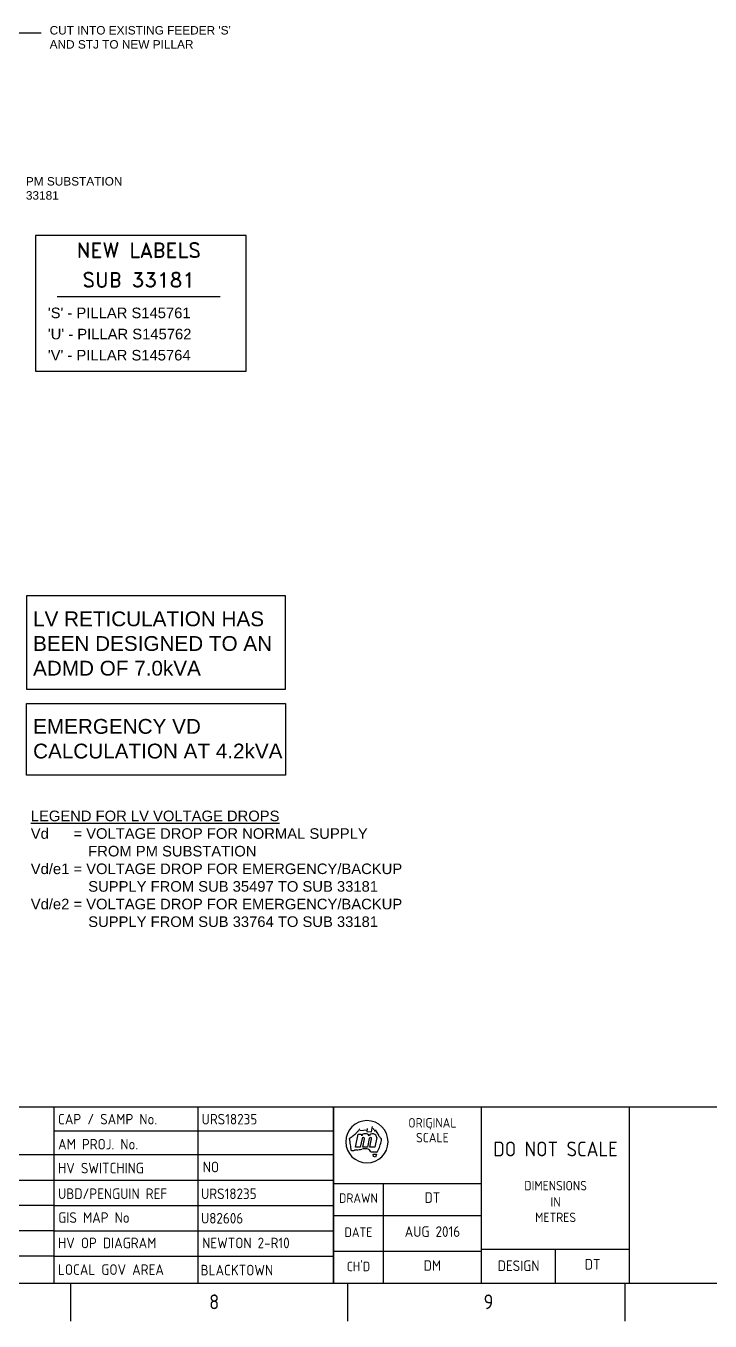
# Paper-space layout 'EE2' of a CAD drawing. Header units: metres, sheet in millimetres. Extents: x -9 to 824, y -5 to 581.
# Drawn here: x 462.6 to 624.3, y -5.4 to 300.8 of the extents above; entities that cross this region are included whole.
import ezdxf
from ezdxf.enums import TextEntityAlignment as Align

# ---------------------------------------------------------------- set-up
doc = ezdxf.new("R2010")
doc.units = ezdxf.units.M
doc.linetypes.add('Cable Exist OH', pattern=[1, 1, 0])
for name, color, linetype in [('NOTE 1TO1000_new', 7, 'Continuous'), ('NOTE 1TO500_NEW', 7, 'Continuous'), ('NOTE_new', 7, 'Continuous'), ('Notes', 7, 'Continuous')]:
    doc.layers.add(name, color=color, linetype=linetype)
doc.styles.add('Elec', font='romand__.ttf')
doc.styles.add('iecISOCP', font='isocp.shx')
doc.styles.get("Standard").update_dxf_attribs({"font": 'arial.ttf'})
doc.dimstyles.get("Standard").update_dxf_attribs({"dimtxt": 0.18, "dimasz": 0.18, "dimexe": 0.18, "dimexo": 0.0625, "dimgap": 0.09, "dimtad": 0, "dimtih": 1, "dimtoh": 1, "dimdec": 4, "dimzin": 0, "dimdsep": 46, "dimtxsty": 'Standard', "dimcen": 0.09, "dimadec": 0, "dimazin": 0, "dimtfac": 1, "dimtdec": 4, "dimtofl": 0, "dimtmove": 0, "dimatfit": 3, "dimfxl": 1, "dimtolj": 1, "dimtzin": 0, "dimarcsym": 0})

# ---------------------------------------------------------------- blocks, each defined once
blk = doc.blocks.new('A1_FRAME_TITLE')
at = {"layer": 'Notes', "color": 3, "linetype": 'Continuous'}
for p, q in [((478.24, 47.62), (478.24, 5.97)), ((544.37, 47.62), (544.37, 5.97)), ((544.37, 41.97), (544.37, 5.97))]:
    blk.add_line(p, q, dxfattribs=at)
at = {"layer": 'Notes', "color": 7}
for p, q in [((512.26, 47.62), (512.26, 5.97)), ((553.35, 41.71), (553.55, 42.96)), ((478.24, 41.97), (544.37, 41.97)), ((549.56, 38.09), (550.17, 41.17)), ((550.17, 41.17), (550.92, 41.17)), ((550.56, 42.05), (552.33, 42.16)), ((551.11, 40.17), (550.7, 38.09)), ((550.92, 41.17), (550.97, 40.77)), ((551.27, 38.09), (551.66, 40.06)), ((552.33, 42.52), (552.22, 41.82)), ((552.22, 41.82), (553.35, 41.71)), ((552.83, 40.17), (552.41, 38.09)), ((552.98, 38.09), (553.37, 40.06)), ((554.57, 40.35), (554.12, 38.09)), ((554.18, 42.18), (555.01, 40.9)), ((567.1, 42.48), (567.3, 42.44)), ((550.7, 38.09), (549.56, 38.09)), ((552.41, 38.09), (551.27, 38.09)), ((554.12, 38.09), (552.98, 38.09)), ((554.62, 36.89), (553.22, 36.97)), ((553.22, 36.97), (554.62, 36.89)), ((554.62, 36.89), (553.22, 36.97)), ((332.81, 36.33), (478.24, 36.33)), ((478.24, 36.33), (544.37, 36.33)), ((553.85, 35.89), (553.78, 36.47)), ((553.78, 36.47), (554.51, 36.47)), ((554.3, 35.74), (553.85, 35.89)), ((554.51, 36.47), (554.3, 35.74)), ((332.78, 30.28), (478.24, 30.28)), ((478.24, 30.33), (544.37, 30.33)), ((556.15, 5.97), (556.15, 29.54)), ((478.24, 24.33), (332.78, 24.33)), ((478.24, 24.33), (544.37, 24.33)), ((544.37, 21.97), (579.37, 21.97)), ((478.24, 18.33), (332.78, 18.33)), ((478.24, 18.33), (544.37, 18.33)), ((478.24, 12.33), (332.78, 12.33)), ((478.24, 12.33), (544.37, 12.33)), ((544.37, 13.47), (579.37, 13.47)), ((596.87, 5.97), (596.87, 13.97))]:
    blk.add_line(p, q, dxfattribs=at)
at = {"layer": 'Notes', "color": 3}
for p, q in [((544.37, 5.97), (544.37, 47.62)), ((579.37, 5.97), (579.37, 47.62)), ((614.37, 5.97), (614.37, 47.62)), ((579.37, 13.97), (614.37, 13.97))]:
    blk.add_line(p, q, dxfattribs=at)
at = {"layer": 'Notes', "color": 7, "linetype": 'Continuous'}
blk.add_line((544.37, 29.54), (579.37, 29.54), dxfattribs=at)
at = {"layer": 'Notes', "linetype": 'Continuous'}
for p, q in [((482.19, 5.97), (482.19, -3.03)), ((547.7, 5.97), (547.7, -3.03)), ((613.21, 5.97), (613.21, -3.03))]:
    blk.add_line(p, q, dxfattribs=at)
at = {"layer": 'Notes', "color": 3, "linetype": 'Continuous', "flags": 128}
for points in [[(123.8, 47.62), (824.37, 47.62)], [(123.8, 5.97), (824.37, 5.97)]]:
    blk.add_lwpolyline(points, dxfattribs=at)
at = {"layer": 'Notes', "color": 7}
for centre, radius, start, end in [((552.27, 39.37), 5, 0, 180), ((542.41, 49.09), 10.59, 302.5841, 308.1576), ((527.29, 35.61), 21.32, 10.3053, 12.3306), ((542.41, 49.09), 10.59, 308.157, 313.7305), ((545.21, 46.16), 6.54, 313.7309, 319.3045), ((545.21, 46.16), 6.54, 319.3047, 324.8782), ((551.87, 40.21), 1.06, 31.7884, 148.2116), ((551.39, 40.11), 0.28, 348.6911, 168.6911), ((553.61, 40.3), 0.961, 2.5982, 150.8098), ((553.1, 40.11), 0.28, 348.6911, 168.6911), ((578.7, 57.06), 28.87, 210.1483, 211.8601), ((477.01, -10.21), 93.25, 33.1096, 33.2341), ((558.55, 42.96), 4.09, 213.1151, 222.4146), ((555.89, 40.53), 0.484, 222.42, 236.4422), ((556.07, 40.81), 0.815, 236.4359, 244.7422), ((553.96, 40.06), 1.76, 347.8434, 354.1409), ((554.11, 40.04), 1.61, 354.1436, 1.0342), ((552.27, 39.37), 5, 180, 0), ((527.29, 35.61), 21.32, 8.2795, 10.3048), ((528.59, 35.8), 20.01, 6.2539, 8.2792), ((528.59, 35.8), 20.01, 4.2291, 6.2543), ((548.72, 39.42), 2.15, 265.1734, 270.0504), ((548.72, 39.51), 2.24, 270.0438, 274.7322), ((548.65, 40.42), 3.15, 274.7358, 283.0812), ((550.47, 32.55), 4.93, 97.7419, 103.0814), ((546.76, 59.88), 22.65, 277.7418, 280.8825), ((551.91, 33.09), 4.63, 85.4613, 100.8824), ((552.2, 36.78), 0.924, 46.5875, 85.4612), ((551.36, 35.89), 2.16, 30.1885, 46.5879), ((554.13, 37.45), 0.75, 311.6083, 321.0792), ((554.18, 37.41), 0.675, 321.0838, 331.5982), ((548.02, 40.74), 7.69, 331.5942, 341.8897), ((542.7, 42.48), 13.29, 341.8901, 347.8434)]:
    blk.add_arc(centre, radius, start, end, dxfattribs=at)
at = {"layer": 'Notes', "color": 7, "style": 'iecISOCP'}
for s, height, p in [('CAP / SAMP No.', 2.5, (479.24, 43.47)), ('AM PROJ. No.', 2.5, (479.24, 37.55)), ('HV SWITCHING', 2.5, (479.24, 31.9)), ('UBD/PENGUIN REF', 2.5, (479.24, 25.84)), ('GIS MAP No', 2.5, (479.29, 20.2)), ('HV OP DIAGRAM', 2.5, (479.24, 14.2)), ('LOCAL GOV AREA', 2.5, (479.24, 7.9)), ('8', 3.5, (514.97, -0.22)), ('9', 3.5, (579.84, -0.22))]:
    blk.add_text(s, height=height, dxfattribs=at).set_placement(p)
for s, height, p in [('ORIGINAL', 2.24, (567.74, 42.73)), ('SCALE', 2.24, (567.74, 39.23)), ('DIMENSIONS', 2.24, (596.87, 27.88)), ('DRAWN', 2.24, (550.26, 24.93)), ('IN', 2.24, (596.87, 24.04)), ('METRES', 2.24, (596.87, 20.38)), ('DATE', 2.24, (550.26, 16.88)), ("CH'D", 2.24, (550.26, 8.77)), ('DESIGN', 2.5, (588.12, 8.81))]:
    blk.add_text(s, height=height, dxfattribs=at).set_placement(p, align=Align.CENTER)
at = {"layer": 'Notes', "insert": (596.84, 37.67), "char_height": 3.5, "width": 29.1, "attachment_point": 5, "style": 'iecISOCP'}
blk.add_mtext('DO NOT SCALE', dxfattribs=at)
at = {"layer": 'Notes', "color": 7, "style": 'iecISOCP'}
for tag, p in [('CAP_NO', (513.19, 43.46)), ('IE_NUM', (513.05, 37.81)), ('REF_No_1', (335.24, 32.31)), ('REF_1', (362.52, 32.31)), ('GEN_WO', (441.71, 31.76)), ('HV_SWITCH', (513.46, 32.16)), ('REF_No_2', (335.24, 26.31)), ('REF_2', (362.52, 26.31)), ('OH_WO', (441.71, 25.81)), ('UBD_REF', (513.05, 25.83)), ('REF_No_3', (335.24, 20.31)), ('REF_3', (362.52, 20.31)), ('UG_WO', (441.71, 20.05)), ('GIS_MAP_No', (513.05, 20.04)), ('REF_No_4', (335.24, 14.31)), ('REF_4', (362.52, 14.31)), ('SUB_WO', (441.71, 13.81)), ('HV_OP_DIAG', (513.33, 14.2)), ('LGA', (512.95, 7.78))]:
    blk.add_attdef(tag, p, '', height=2.5, dxfattribs=at)
at = {"layer": 'Notes', "style": 'iecISOCP'}
for tag, p in [('T1', (684.37, 39.47)), ('T2', (684.37, 34.35)), ('T3', (684.37, 28.92)), ('T4', (684.37, 23.66)), ('T5', (684.37, 18.23)), ('T6', (684.37, 12.97))]:
    blk.add_attdef(tag, text='', height=3.5, dxfattribs=at).set_placement(p, align=Align.CENTER)
at = {"layer": 'Notes', "color": 7, "style": 'iecISOCP'}
for tag, p in [('scale', (567.76, 33.27)), ('DRAWN', (567.76, 24.93)), ('DATE', (567.76, 16.88)), ('DESIGN', (605.62, 9.15))]:
    blk.add_attdef(tag, text='', height=2.5, dxfattribs=at).set_placement(p, align=Align.CENTER)
at = {"layer": 'Notes', "color": 4, "style": 'iecISOCP'}
blk.add_attdef('NUM', text='', height=7, dxfattribs=at).set_placement((792.37, 20.12), align=Align.MIDDLE_CENTER)
at = {"layer": 'Notes', "color": 1, "style": 'iecISOCP'}
blk.add_attdef('REV', text='', height=5, dxfattribs=at).set_placement((820.05, 17.1), align=Align.CENTER)
at = {"layer": 'Notes', "color": 7, "style": 'iecISOCP'}
for tag, p in [('NS', (790.71, 8.12)), ('SHTS', (805.41, 8.12))]:
    blk.add_attdef(tag, text='', height=2.5, dxfattribs=at).set_placement(p, align=Align.MIDDLE)
at = {"layer": 'Notes', "style": 'iecISOCP'}
blk.add_attdef('ExportID', (9.08, 2.39), '', height=2.5, dxfattribs=at)
at = {"layer": 'Notes', "style": 'iecISOCP', "flags": 1}
for tag, p in [('ProjectType', (14.17, -26.8)), ('ProjectNumber', (23.56, -26.82)), ('DrawingNumber', (35.51, -26.8)), ('ProjectDescription', (47.56, -26.83)), ('ExportDate', (60.28, -26.79)), ('ExportUserName', (69.15, -26.8)), ('DesignerCompanyName', (81.48, -26.79)), ('ExportAreaOfInterest', (97.1, -26.81)), ('GIS_SUCCESS', (112, -26.78)), ('CAD_SUCCESS', (121.79, -26.78)), ('DEPOTCODE', (132.11, -26.88)), ('ExportCategories', (140.08, -26.8)), ('Comments', (154.38, -26.88))]:
    blk.add_attdef(tag, p, '', height=1, dxfattribs=at)

psp = doc.layouts.new('EE2')

# ---------------------------------------------------------------- linework, layer by layer
at = {"layer": 'Notes', "color": 7, "lineweight": 30}
psp.add_line((469.97, 236.83), (508.47, 236.83), dxfattribs=at)
at = {"layer": 'Notes'}
psp.add_lwpolyline([(464.86, 219.19), (514.61, 219.19), (514.61, 251.3), (464.86, 251.3)], close=True, dxfattribs=at)
at = {"layer": 'Notes', "color": 7}
for points in [[(462.68, 143.99), (523.96, 143.99), (523.96, 166.06), (462.68, 166.06)], [(462.68, 140.62), (523.96, 140.62), (523.96, 123.68), (462.68, 123.68)]]:
    psp.add_lwpolyline(points, close=True, dxfattribs=at)

# ---------------------------------------------------------------- block references
at = {"layer": 'Notes'}
ref = psp.add_blockref('A1_FRAME_TITLE', (-9.08, -2.39), dxfattribs=at)
ref.add_attrib('DESIGN', 'DT', dxfattribs={"color": 7, "height": 2.5, "style": 'iecISOCP'}).set_placement((596.54, 6.76), align=Align.CENTER)
ref.add_attrib('DRAWN', 'DT', dxfattribs={"color": 7, "height": 2.5, "style": 'iecISOCP'}).set_placement((558.67, 22.54), align=Align.CENTER)
ref.add_attrib('DATE', 'AUG 2016', dxfattribs={"color": 7, "height": 2.5, "style": 'iecISOCP'}).set_placement((558.67, 14.49), align=Align.CENTER)
ref.add_attrib('scale', 'DM', dxfattribs={"color": 7, "height": 2.5, "style": 'iecISOCP'}).set_placement((558.67, 6.47), align=Align.CENTER)
ref.add_attrib('CAP_NO', 'URS18235', (504.11, 41.07), dxfattribs={"color": 7, "height": 2.5, "style": 'iecISOCP'})
ref.add_attrib('HV_SWITCH', 'NO', (504.38, 29.77), dxfattribs={"color": 7, "height": 2.5, "style": 'iecISOCP'})
ref.add_attrib('UBD_REF', 'URS18235', (503.97, 23.44), dxfattribs={"color": 7, "height": 2.5, "style": 'iecISOCP'})
ref.add_attrib('GIS_MAP_No', 'U82606', (503.97, 17.65), dxfattribs={"color": 7, "height": 2.5, "style": 'iecISOCP'})
ref.add_attrib('HV_OP_DIAG', 'NEWTON 2-R10', (504.24, 11.81), dxfattribs={"color": 7, "height": 2.5, "style": 'iecISOCP'})
ref.add_attrib('LGA', 'BLACKTOWN', (503.86, 5.39), dxfattribs={"color": 7, "height": 2.5, "style": 'iecISOCP'})

# ---------------------------------------------------------------- texts
at = {"layer": 'NOTE 1TO1000_new', "lineweight": -3, "ltscale": 0.8, "insert": (462.56, 265.08), "char_height": 2, "width": 73.3513, "attachment_point": 1}
psp.add_mtext('PM SUBSTATION \\P33181', dxfattribs=at)
at = {"layer": 'NOTE 1TO500_NEW', "color": 7, "linetype": 'Cable Exist OH', "lineweight": 0, "insert": (468.18, 300.79), "char_height": 2, "width": 57.5144, "attachment_point": 1}
psp.add_mtext("\\A1;CUT INTO EXISTING FEEDER 'S' \\PAND STJ TO NEW PILLAR", dxfattribs=at)
at = {"layer": 'NOTE_new', "lineweight": -3, "insert": (463.71, 115.28), "char_height": 2.5, "width": 197.0569, "attachment_point": 1}
psp.add_mtext('\\A1;{\\LLEGEND FOR LV VOLTAGE DROPS}\\PVd      = VOLTAGE DROP FOR NORMAL SUPPLY \\P              FROM PM SUBSTATION\\PVd/e1 = VOLTAGE DROP FOR EMERGENCY/BACKUP\\P              SUPPLY FROM SUB 35497 TO SUB 33181\\PVd/e2 = VOLTAGE DROP FOR EMERGENCY/BACKUP\\P              SUPPLY FROM SUB 33764 TO SUB 33181', dxfattribs=at)
at = {"layer": 'Notes', "color": 7, "insert": (489.22, 244.3), "char_height": 3.5, "attachment_point": 5, "line_spacing_factor": 1.2, "style": 'Elec'}
psp.add_mtext('NEW LABELS\\PSUB 33181', dxfattribs=at)
at = {"layer": 'Notes', "color": 7, "insert": (467.75, 227.95), "char_height": 2.4999, "attachment_point": 4, "line_spacing_factor": 1.2}
psp.add_mtext("'S' - PILLAR S145761\\P'U' - PILLAR S145762\\P'V' - PILLAR S145764", dxfattribs=at)
at = {"layer": 'Notes', "color": 7, "char_height": 3.5, "width": 85.7719, "attachment_point": 1}
for s, insert in [('LV RETICULATION HAS \\PBEEN DESIGNED TO AN \\PADMD OF 7.0kVA', (464.26, 162.38)), ('EMERGENCY VD \\PCALCULATION AT 4.2kVA', (464.26, 136.95))]:
    psp.add_mtext(s, dxfattribs=dict(at, insert=insert))

# ---------------------------------------------------------------- leaders
at = {"layer": 'NOTE 1TO500_NEW', "color": 7, "linetype": 'Cable Exist OH', "lineweight": 0}
psp.add_leader([(442.52, 291.51), (459.11, 299.2), (466.16, 299.2)], dimstyle='Standard', override={"dimasz": 2.5, "dimfxl": 5.5, "dimfxlon": 1, "dimarcsym": 1}, dxfattribs=at)

doc.saveas('drawing.dxf')
